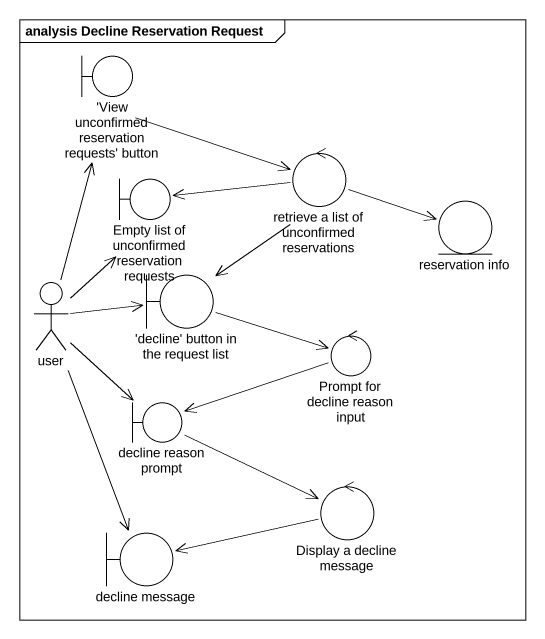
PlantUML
@startuml
mainframe analysis Decline Reservation Request
boundary "'View unconfirmed reservation requests' button" as View_unconfirmed
boundary "Empty list of unconfirmed reservation requests" as Empty_list_of_unconfirmed
control "retrieve a list of unconfirmed reservations" as retrieve_a_list_of
entity "reservation info" as reservation_info
actor user
boundary "'decline' button in the request list" as decline_button_in_the
control "Prompt for decline reason input" as Prompt_for_decline_reason
boundary "decline reason prompt" as decline_reason_prompt
control "Display a decline message" as Display_a_decline_message
boundary "decline message" as decline_message
View_unconfirmed -right-> retrieve_a_list_of
retrieve_a_list_of -left-> Empty_list_of_unconfirmed
retrieve_a_list_of -right-> reservation_info
retrieve_a_list_of --> decline_button_in_the
user -up-> View_unconfirmed
user -up-> Empty_list_of_unconfirmed
user -right-> decline_button_in_the
user --> decline_reason_prompt
user --> decline_message
decline_button_in_the -right-> Prompt_for_decline_reason
Prompt_for_decline_reason -left-> decline_reason_prompt
decline_reason_prompt -right-> Display_a_decline_message
Display_a_decline_message -left-> decline_message
@enduml
